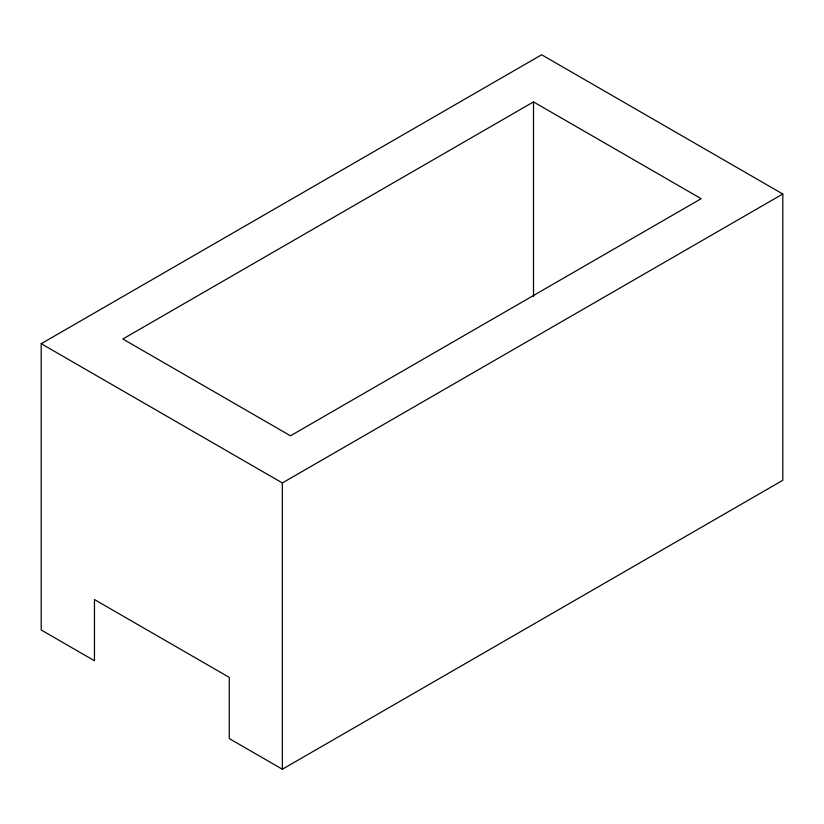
<?xml version="1.0" encoding="UTF-8"?>
<svg xmlns="http://www.w3.org/2000/svg" width="824" height="824" viewBox="0 0 824 824"><rect width="100%" height="100%" fill="white"/><g stroke="black" fill="none" stroke-linecap="round" stroke-linejoin="round"><path stroke-width="1.24" d="M41.2 343.701L541.646 54.775L782.8 194L782.8 480.299L282.354 769.225L229.268 738.572L229.268 677.39L94.472 599.563L94.472 660.755L41.2 630L41.2 343.701L282.354 482.936L782.8 194M533.509 101.908L122.838 339.004L290.491 435.803L701.162 198.697L533.509 101.908L533.509 296.496M282.354 482.936L282.354 769.225"/></g></svg>
